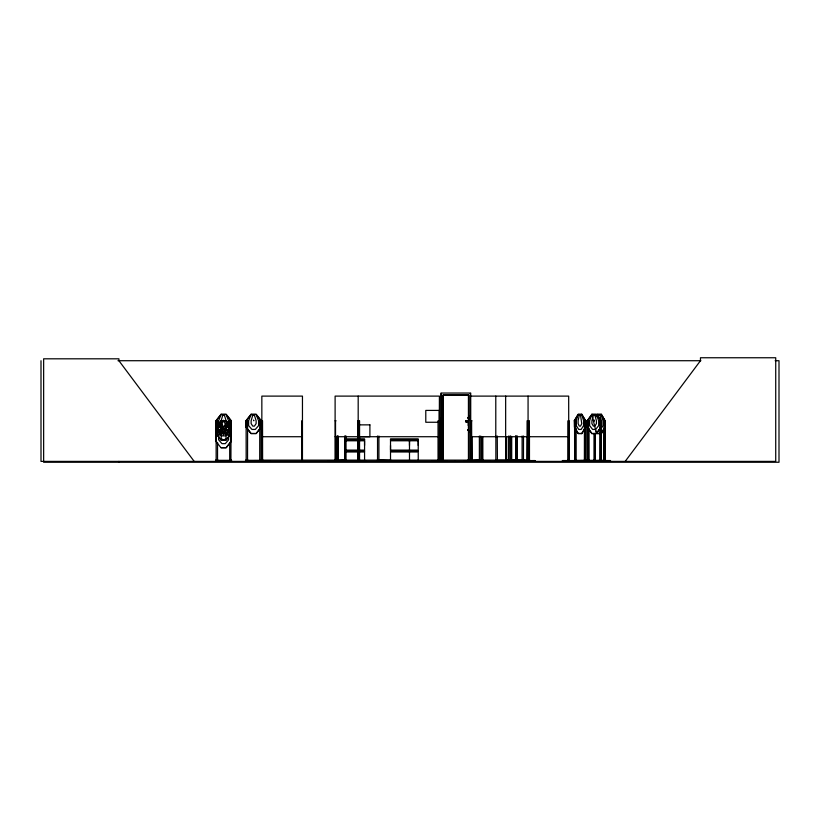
<?xml version="1.0" encoding="UTF-8"?>
<svg xmlns="http://www.w3.org/2000/svg" width="820" height="820" viewBox="0 0 820 820"><rect width="100%" height="100%" fill="white"/><g stroke="black" fill="none" stroke-linecap="round" stroke-linejoin="round"><path stroke-width="1.23" d="M364.551 445.444L364.551 440.781L359.816 440.781M390.515 450.108L390.515 440.781L418.251 440.781L418.231 450.108L390.515 450.108L390.525 445.444M409.487 445.444L409.487 440.781L409.487 450.108M418.231 445.444L418.231 440.781M260.842 460.625L254.497 460.573L254.497 461.393L269.718 461.26M392.206 461.311L415.709 461.393M447.289 461.311L431.597 461.311M489.765 461.311L463.751 461.393M327.795 461.393L366.017 461.393M521.182 461.393L534.784 461.188L534.814 460.553L534.835 461.393M598.251 417.493L598.733 415.289L600.066 415.289L601.193 420.783L601.173 461.393M596.909 416.57L597.524 414.459L601.306 414.459M222.753 429.485L221.133 434.979L221.133 437.818L222.753 440.309L224.413 440.309L226.115 437.818L226.115 434.979L224.413 429.485M593.977 420.773L594.151 420.219L594.346 420.762M593.916 420.762L594.08 420.24L594.274 420.773M223.419 420.773L223.604 420.219L223.378 420.783M223.419 427.22L223.604 426.666L223.378 427.23M223.419 434.969L223.604 434.415L223.378 434.979M253.585 420.301L253.821 420.783L253.636 420.24M596.489 414.459L591.886 414.459L589.621 420.783L589.621 425.621L592.655 429.444L595.679 429.444L598.672 425.621L598.672 420.783L596.417 414.459L601.019 420.783L601.06 461.393M221.113 414.459L218.612 420.783L218.612 425.621L221.964 429.444L225.295 429.444L228.585 425.621L228.585 420.783L226.105 414.459L221.113 414.459L216.111 420.783L216.162 434.743M221.113 420.906L218.612 427.23L218.612 432.058L221.964 435.891L225.295 435.891L228.585 432.058L228.585 427.23L226.105 420.906L221.113 420.906L216.111 427.23L221.113 433.442L226.105 433.442L231.107 427.117L226.105 420.906M221.113 428.655L218.612 434.979L218.612 439.817L221.964 443.64L225.295 443.64L228.585 439.817L228.585 434.979L226.105 428.655L221.113 428.655L216.111 434.979L216.162 461.393M251.115 414.459L248.614 420.783L248.614 425.621L251.965 429.444L255.297 429.444L258.597 425.621L258.597 420.783L256.117 414.459L251.115 414.459L246.123 420.783L246.164 461.393M469.532 417.626L468.281 420.783L468.281 425.621M215.158 461.393L215.896 461.188M245.159 461.393L246.01 460.553M376.534 461.393L377.241 461.26M494.86 461.393L495.577 461.26M604.012 420.711L603.94 461.393M465.545 421.193L466.672 420.537L467.082 422.074L465.78 422.074L465.842 420.814M578.213 433.442L574.43 427.117L574.307 420.732L578.151 414.295L581.933 414.295M574.43 420.783L578.213 414.459M581.821 433.616L585.664 427.169L585.664 420.732L581.821 414.295M596.304 416.57L597.575 414.295M596.417 416.57L597.636 414.459M601.193 433.442L604.863 427.117L604.863 420.783L601.193 414.459L603.007 420.783L603.007 425.621L600.588 429.444M601.255 433.616L605.098 427.169L605.098 420.732L601.367 414.295L597.462 414.295M605.098 427.169L601.367 433.616L597.462 433.616M588.668 461.393L588.504 420.291M591.886 433.616L587.202 427.169L587.202 420.732L591.886 414.295M591.958 414.459L587.356 420.783L587.428 461.393L587.509 459.917M596.417 433.442L601.019 427.117M625.188 461.393L700.464 360.718L700.464 357.756L775.73 357.756L775.73 461.393L41 461.393L41 360.718M261.108 427.117L256.117 433.442L251.115 433.442L246.123 427.117M439.397 420.732L441.57 417.974M439.561 420.783L441.703 418.077M467.8 417.974L469.255 416.13M467.933 418.077L469.358 416.263M220.088 434.948L221.051 434.928L223.378 430.838L225.674 434.928L227.396 434.938M220.057 434.887L222.527 429.936C216.787 424.145 221.841 422.864 223.45 428.952C225.09 422.833 229.856 424.207 224.28 429.905L227.376 434.877M465.862 420.855L466.99 420.885M579.709 461.26L562.469 461.291M440.904 420.291L440.76 420.752M588.688 420.773L588.637 420.229M440.965 420.783L438.034 420.783L438.034 459.917M217.464 427.169L217.464 426.728M217.464 434.918L217.464 434.487M229.754 434.918L229.754 434.487M439.243 459.917L439.407 396.111L335.113 396.111L335.113 459.917M117.957 360.718L700.854 360.718M775.156 360.718L779 360.718L779 462.244L43.644 462.244L43.644 358.811L118.92 358.811L118.92 360.718L194.186 461.393M470.629 396.111L568.68 396.111L568.752 461.393M581.872 414.459L578.1 414.459L576.265 420.783L576.265 425.621L578.725 429.444L581.165 429.444L583.584 425.621L583.584 420.783L581.759 414.459L585.541 420.783L585.521 461.393M580.632 415.289L579.299 415.289L578.11 420.783L578.11 423.622L579.299 426.113L580.519 426.113L581.769 423.622L580.519 415.289M594.961 415.289L593.372 415.289L591.907 420.783L591.907 423.622L593.372 426.113L594.889 426.113L596.427 423.622L596.427 420.783L594.889 415.289M217.464 420.291L217.31 420.752M229.754 420.291L229.692 433.483M247.466 420.291L247.322 420.752M259.755 420.291L259.704 461.393M575.455 420.291L575.302 420.752M599.809 420.301L599.707 461.393L599.779 459.917M603.899 420.291L605.303 420.783L605.293 461.393M216.162 420.783L217.577 420.773L217.536 434.743M229.631 420.783L231.076 420.783L230.912 461.393M246.164 420.783L247.589 420.773L247.537 461.393M259.632 420.783L261.078 420.783L261.078 461.393M261.846 420.783L262.369 420.783L262.359 460.338L261.836 460.338L261.846 396.111L302.457 396.111L302.457 459.917L301.688 459.917M302.457 420.783L301.77 420.783L301.688 460.338M335.113 420.783L336.026 420.783M470.629 420.783L471.982 420.783M574.307 420.732L575.589 420.783L575.589 461.393M587.202 420.732L588.893 420.783M599.615 420.783L601.173 420.783L596.489 414.295L591.814 414.295L596.489 433.616L591.814 433.616M466.641 422.167L465.657 421.224M438.085 422.259L425.785 422.259L425.785 410.41L439.315 410.41L439.315 422.259M574.543 427.117L578.151 433.616L581.933 433.616M585.664 427.169L581.759 433.442L578.1 433.442M596.489 433.442L591.886 433.442L587.356 427.117M597.524 433.442L601.306 433.442M261.846 436.722L302.457 436.722M335.113 436.722L438.136 436.722M470.629 436.722L568.68 436.722M345.896 438.905L357.53 438.905M359.816 438.905L364.572 438.905M390.515 438.905L418.251 438.905M345.773 439.551L357.571 439.551M359.888 439.551L364.705 439.551M390.381 439.551L418.384 439.551M345.773 440.135L357.571 440.135M359.888 440.135L364.705 440.135M390.381 440.135L418.384 440.135M345.896 440.781L357.53 440.781M221.113 447.638L226.105 447.638L231.107 441.314L231.107 434.979L226.105 428.655M345.896 450.108L357.53 450.108M359.816 450.108L364.572 450.108L364.572 440.781M345.773 450.764L357.571 450.764M359.888 450.764L364.705 450.764M390.381 450.764L409.641 450.764M411.25 450.764L418.384 450.764M345.773 451.338L357.571 451.338M359.888 451.338L364.705 451.338M390.381 451.338L409.641 451.338M411.25 451.338L418.384 451.338M345.896 451.984L357.53 451.984M359.816 451.984L364.572 451.984L364.572 460.983M261.242 459.917L259.54 459.917L259.54 461.393M261.683 459.917L262.615 459.917M334.99 459.917L336.149 459.917M336.948 459.917L338.383 460.338M344.677 459.917L346.163 459.917M357.653 459.917L359.724 460.338M377.374 459.917L390.914 460.338M470.495 459.917L472.115 459.917M480.899 459.917L471.726 460.338L471.613 420.783M481.719 459.917L482.918 459.917M495.71 459.917L497.402 459.917M505.643 459.917L506.811 459.917M508.451 459.917L511.834 459.917M515.483 459.917L517.236 460.338M523.662 459.917L521.981 460.338M526.952 459.917L529.607 459.917L529.607 461.393M567.87 459.917L569.264 459.917L569.193 461.393L569.131 420.783L567.993 420.783L568.004 461.393L567.932 459.917M574.441 459.917L576.06 460.338M584.373 459.917L586.013 459.917L585.992 461.393M587.284 459.917L589.037 459.917L589.037 461.393M593.864 459.917L595.494 460.338M481.883 459.917L482.416 459.917M528.613 460.133L260.493 460.133L260.493 461.393M217.689 460.338L229.538 460.338M247.701 460.338L259.54 460.338M337.953 460.338L345.148 459.917M467.369 460.338L469.737 460.338M509.251 460.338L497.402 460.338L497.248 436.014M528.059 460.338L510.142 459.917M575.701 460.338L584.752 460.338M588.822 460.338L604.186 460.338L604.299 428.399M231.23 460.553L232.08 461.393M528.767 460.625L534.835 460.553M562.366 461.393L562.366 460.553L575.64 460.573M587.612 460.625L580.642 460.553L580.642 461.393M454.885 461.291L455.52 461.393M532.723 461.26L532.672 460.573L532.6 461.393M605.119 461.291L605.068 459.917M598.036 460.553L598.19 461.291M227.396 426.707L227.376 426.769M220.098 426.707L220.078 426.769M600.64 461.291L600.742 459.917L600.773 461.393M580.745 461.26L611.033 461.393M533.738 460.553L533.717 461.393M467.933 429.823L469.358 431.638M467.8 429.936L469.255 431.771M440.279 428.019L441.703 429.823M440.125 428.091L441.57 429.936M256.117 414.459L261.108 420.783M226.105 414.459L231.107 420.783L231.107 433.565L226.105 439.889L221.113 439.889L216.111 433.565M499.226 461.26L518.588 461.393M601.255 414.295L604.976 420.783L604.945 461.393M596.417 431.33L597.636 433.442M596.304 431.33L597.575 433.616M610.418 461.393L610.418 460.553L598.005 460.553L598.005 461.393M605.426 461.393L605.426 459.917L603.797 459.917L603.817 461.393M604.781 459.917L604.719 461.393M604.412 460.553L604.412 461.393M601.316 461.393L601.316 459.917L599.563 459.917L599.563 461.393M595.371 433.483L595.371 460.133M595.012 433.483L595.012 460.133M594.008 433.483L594.008 460.133M588.893 428.399L588.822 461.393M588.493 459.917L588.463 461.393M585.818 461.393L585.88 420.783L584.342 420.783L584.434 420.229L584.393 461.393M585.634 459.917L585.634 461.393M585.347 459.917L585.295 461.393M585.039 459.917L585.039 461.393M584.865 429.67L584.752 461.393M584.568 459.917L584.568 461.393M584.188 460.553L584.188 461.393M575.947 428.399L575.947 461.393M575.701 459.917L575.701 461.393M575.414 459.917L575.363 461.393M574.933 427.128L574.82 461.393M574.635 459.917L574.635 461.393L574.574 420.783M569.47 460.553L569.47 461.393M568.598 459.917L568.526 461.393M568.455 420.783L568.373 461.393M529.464 436.014L529.464 461.393M529.279 461.393L529.207 420.783L527.086 420.783L526.973 460.338M528.746 420.783L528.746 461.393M528.521 420.783L528.531 461.393M528.439 420.783L528.439 459.917M528.07 396.111L528.07 459.917M527.455 437.193L527.342 460.338M523.508 436.014L523.457 460.133M522.135 436.014L522.094 460.133M517.092 436.014L517.092 460.133M516.877 436.014L516.877 460.133M515.841 436.014L515.841 460.133M515.626 436.014L515.626 460.133M511.7 437.193L511.7 459.917M511.239 437.193L511.239 459.917M511.024 437.193L510.942 460.338M510.778 436.014L510.778 460.133M510.563 437.193L510.563 459.917M509.978 436.014L510.03 460.133M508.666 436.014L508.615 460.133M506.678 437.193L506.678 459.917M506.176 437.193L506.227 460.338M505.653 396.111L505.653 436.722M505.766 437.193L505.725 460.338M495.864 436.014L495.864 460.133M495.782 396.111L495.782 436.722M482.795 437.193L482.836 460.338L481.873 460.338L481.893 437.193M482.416 437.193L482.406 460.338L482.283 437.193M480.745 436.014L480.745 460.133M479.372 436.014L479.372 460.133M471.982 437.193L472.094 460.338M470.721 460.133L470.721 393.046L440.945 393.046L440.945 460.133M470.331 393.436L470.331 460.143M468.722 460.122L468.722 395.045L442.943 395.045L442.943 460.122M468.558 460.122L468.558 395.209L443.107 395.209L443.107 460.122M468.486 395.281L468.497 459.917M441.334 393.436L441.334 460.143M441.139 460.338L437.88 460.338M439.94 420.783L439.95 460.338M418.251 460.983L418.231 451.984L390.515 451.984L390.515 460.983M409.487 451.984L409.508 460.983M378.912 436.014L378.912 460.133M377.538 436.014L377.538 460.133M359.56 459.917L359.56 420.783L357.786 420.783L357.745 460.338M358.688 420.783L358.688 459.917M358.186 396.111L358.186 459.917M346.03 436.014L346.03 460.133M345.24 436.014L345.24 460.133M344.81 436.014L344.718 460.338M338.291 436.014L338.291 460.133M337.512 436.014L337.512 460.133M337.071 436.014L337.071 460.133M336.026 437.193L335.564 460.338L335.513 420.783M262.533 420.783L262.605 460.338M260.924 459.917L260.924 461.393M259.858 459.917L259.858 461.393M247.701 461.393L247.701 459.917L246.01 459.917L246.01 461.393M247.384 459.917L247.384 461.393M246.328 459.917L246.328 461.393M231.23 461.393L231.23 459.917L229.538 459.917L229.538 461.393M229.856 459.917L229.856 461.393M229.692 442.359L229.692 461.393M217.689 461.393L217.689 459.917L215.998 459.917L215.998 461.393M217.536 442.359L217.536 461.393M217.372 459.917L217.372 461.393M216.316 459.917L216.316 461.393M118.92 461.393L118.92 462.244M597.298 420.455L597.298 420.455M219.791 420.455L219.791 420.455M227.078 420.455L227.078 420.455M219.709 434.641L219.719 434.579M222.753 415.289L221.133 420.783L221.133 423.622L222.753 426.113L224.413 426.113L226.115 423.622L226.115 420.783L224.413 415.289L222.753 415.289M222.753 421.736L221.133 427.23L221.133 430.059L222.753 432.56L224.413 432.56L226.115 430.059L226.115 427.23L224.413 421.736L222.753 421.736M252.755 415.289L251.135 420.783L251.135 423.622L252.755 426.113L254.425 426.113L256.127 423.622L256.127 420.783L254.425 415.289L252.755 415.289M601.101 427.169L596.489 433.616L601.173 427.169M221.031 414.295L215.947 420.732L215.947 433.616L221.031 440.053L226.187 440.053L231.271 433.616L231.271 420.732L226.187 414.295L221.031 414.295M221.031 420.732L215.947 427.169L221.031 433.616L226.187 433.616L231.271 427.169L226.187 420.732L221.031 420.732M221.031 428.491L215.947 434.928L215.947 441.365L221.031 447.812L226.187 447.812L231.271 441.365L231.271 434.928L226.187 428.491L221.031 428.491M251.033 414.295L245.959 420.732L245.959 427.169L251.033 433.616L256.199 433.616L261.272 427.169L261.272 420.732L256.199 414.295L251.033 414.295M369.902 424.862L359.324 424.862L359.324 436.711L369.902 436.711L369.902 424.862M575.158 461.393L575.158 459.917L575.107 461.393"/></g></svg>
